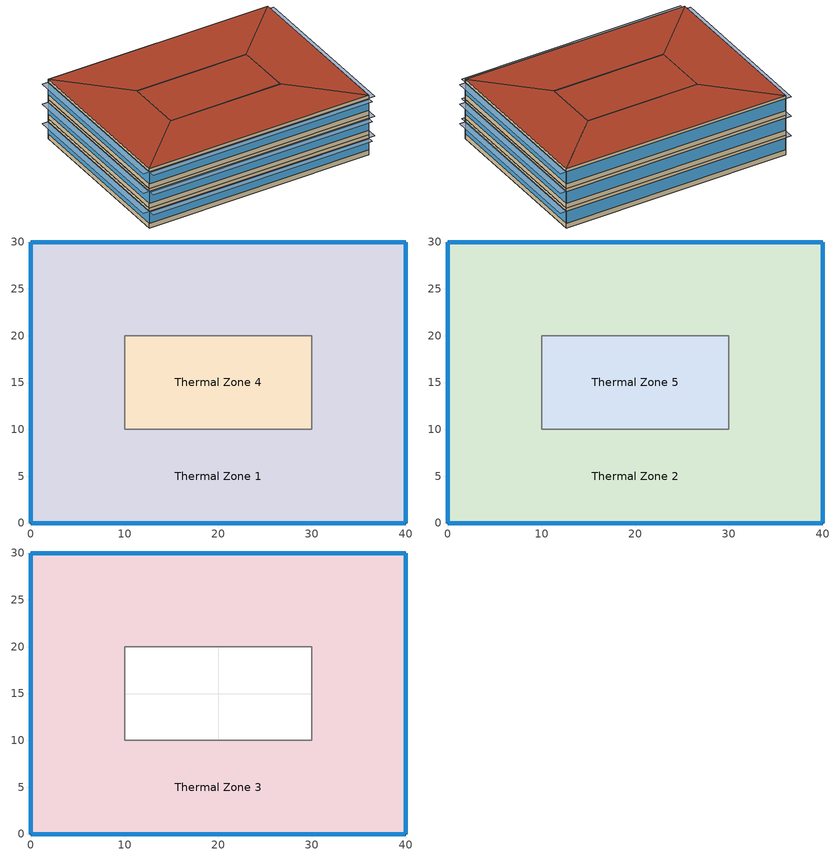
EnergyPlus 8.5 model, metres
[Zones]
Thermal Zone 1
 floor ground (ExtSlabCarpet 4in ClimateZone 1-8): 30,10 40,0 0,0 10,10 z0; 40,30 40,0 30,10 30,20 z0; 40,30 30,20 10,20 0,30 z0; 0,30 10,20 10,10 0,0 z0
 wall outside (MyModified_ExtWall_03): 0,30 0,0 40,0 40,30 0,30 z0:3.66
 wall to Thermal Zone 4 (Interior Wall): 30,20 30,10 10,10 10,20 30,20 z0:3.66
 window (ASHRAE 189.1-2009 ExtWindow ClimateZone 1): 0,29.97 0,0.03 / 40,0.03 40,29.97 / 0.03,0 39.97,0 / 39.97,30 0.03,30 z0.9:3.1
Thermal Zone 4
 floor ground (ExtSlabCarpet 4in ClimateZone 1-8): 30,20 30,10 10,10 10,20 z0
Thermal Zone 2
 floor to Thermal Zone 1 (Interior Floor): 30,10 40,0 0,0 10,10 z3.66; 0,30 10,20 10,10 0,0 z3.66; 40,30 40,0 30,10 30,20 z3.66; 40,30 30,20 10,20 0,30 z3.66
 wall outside (MyModified_ExtWall_03): 0,0 40,0 40,30 0,30 0,0 z3.66:7.32
 wall to Thermal Zone 5 (Interior Wall): 30,10 10,10 10,20 30,20 30,10 z3.66:7.32
 window (ASHRAE 189.1-2009 ExtWindow ClimateZone 1): 0.03,0 39.97,0 / 39.97,30 0.03,30 z4.56:6.75; 0,29.97 0,0.03 / 40,0.03 40,29.97 z4.56:6.76
Thermal Zone 5
 floor to Thermal Zone 4 (Interior Floor): 30,20 30,10 10,10 10,20 z3.66
 wall to Thermal Zone 3 (Interior Wall): 10,20 10,10 30,10 30,20 10,20 z7.32:10.97
 roof outside (ASHRAE 189.1-2009 ExtRoof IEAD ClimateZone 1): 30,10 30,20 10,20 10,10 z10.97
Thermal Zone 3
 floor to Thermal Zone 2 (Interior Floor): 30,10 40,0 0,0 10,10 z7.32; 0,30 10,20 10,10 0,0 z7.32; 40,30 40,0 30,10 30,20 z7.32; 40,30 30,20 10,20 0,30 z7.32
 wall outside (MyModified_ExtWall_03): 0,0 40,0 40,30 0,30 0,0 z7.32:10.97
 window (ASHRAE 189.1-2009 ExtWindow ClimateZone 1): 0.03,0 39.97,0 / 0,29.97 0,0.03 / 40,0.03 40,29.97 / 39.97,30 0.03,30 z8.22:10.41
 roof outside (ASHRAE 189.1-2009 ExtRoof IEAD ClimateZone 1): 40,0 30,10 10,10 0,0 z10.97; 0,0 10,10 10,20 0,30 z10.97; 40,0 40,30 30,20 30,10 z10.97; 30,20 40,30 0,30 10,20 z10.97
shading: 39.97,-1.1 39.97,0 0.03,0 0.03,-1.1 z3.1; 41.1,0.03 41.1,29.97 40,29.97 40,0.03 z3.1; 0,0.03 0,29.97 -1.1,29.97 -1.1,0.03 z3.1; 41.1,0.03 41.1,29.97 40,29.97 40,0.03 z6.76; 39.97,-1.1 39.97,0 0.03,0 0.03,-1.1 z6.75; 0,0.03 0,29.97 -1.1,29.97 -1.1,0.03 z6.76; 41.1,0.03 41.1,29.97 40,29.97 40,0.03 z10.41; 0,0.03 0,29.97 -1.1,29.97 -1.1,0.03 z10.41; 39.97,-1.1 39.97,0 0.03,0 0.03,-1.1 z10.41
[Building]
Building 1
[Site:Location]
Piacenza: Latitude {deg}=44.92; Longitude {deg}=9.73; Time Zone {hr}=1; Elevation {m}=134
[SizingPeriod:DesignDay] Day of Month=21; Dry-Bulb Temperature Range Modifier Type=DefaultMultipliers; Rain Indicator=No; Snow Indicator=No; Daylight Saving Time Indicator=No
Name | Month | Day Type | Maximum Dry-Bulb Temperature {C} | Daily Dry-Bulb Temperature Range {deltaC} | Humidity Condition Type | Wetbulb or DewPoint at Maximum Dry-Bulb {C} | Barometric Pressure {Pa} | Wind Speed {m/s} | Wind Direction {deg} | Solar Model Indicator | ASHRAE Clear Sky Optical Depth for Beam Irradiance (taub) | ASHRAE Clear Sky Optical Depth for Diffuse Irradiance (taud) | Enthalpy at Maximum Dry-Bulb {J/kg} | Sky Clearness
MOSCOW Ann Clg .4% Condns DB=>MWB | 7 | SummerDesignDay | 28.4 | 8.3 | Wetbulb | 20.1 | 99465 | 1.6 | 150 | ASHRAETau | 0.437 | 2.043
MOSCOW Ann Clg .4% Condns DP=>MDB | 7 | SummerDesignDay | 24 | 8.3 | Dewpoint | 19.3 | 99465 | 1.6 | 150 | ASHRAETau | 0.437 | 2.043
MOSCOW Ann Clg .4% Condns Enth=>MDB | 7 | SummerDesignDay | 26.6 | 8.3 | Enthalpy |  | 99465 | 1.6 | 150 | ASHRAETau | 0.437 | 2.043 | 62300
MOSCOW Ann Clg .4% Condns WB=>MDB | 7 | SummerDesignDay | 26.4 | 8.3 | Wetbulb | 21.2 | 99465 | 1.6 | 150 | ASHRAETau | 0.437 | 2.043
MOSCOW Ann Htg 99.6% Condns DB | 2 | WinterDesignDay | -23.1 | 0 | Wetbulb | -23.1 | 99465 | 1.4 | 290 | ASHRAEClearSky |  |  |  | 0
MOSCOW Ann Htg Wind 99.6% Condns WS=>MCDB | 2 | WinterDesignDay | -8.2 | 0 | Wetbulb | -8.2 | 99465 | 8 | 290 | ASHRAEClearSky |  |  |  | 0
MOSCOW Ann Hum_n 99.6% Condns DP=>MCDB | 2 | WinterDesignDay | -22.7 | 0 | Dewpoint | -25.8 | 99465 | 1.4 | 290 | ASHRAEClearSky |  |  |  | 0
Piacenza Ann Clg .4% Condns DB=>MWB | 8 | SummerDesignDay | 33.1 | 11.9 | Wetbulb | 22.7 | 99726 | 2.3 | 90 | ASHRAETau | 0.48 | 1.935
Piacenza Ann Clg .4% Condns DP=>MDB | 8 | SummerDesignDay | 27.4 | 11.9 | Dewpoint | 23 | 99726 | 2.3 | 90 | ASHRAETau | 0.48 | 1.935
Piacenza Ann Clg .4% Condns Enth=>MDB | 8 | SummerDesignDay | 30.3 | 11.9 | Enthalpy |  | 99726 | 2.3 | 90 | ASHRAETau | 0.48 | 1.935 | 74900
Piacenza Ann Clg .4% Condns WB=>MDB | 8 | SummerDesignDay | 30.1 | 11.9 | Wetbulb | 24.6 | 99726 | 2.3 | 90 | ASHRAETau | 0.48 | 1.935
Piacenza Ann Htg 99.6% Condns DB | 1 | WinterDesignDay | -6.1 | 0 | Wetbulb | -6.1 | 99726 | 2 | 250 | ASHRAEClearSky |  |  |  | 0
Piacenza Ann Htg Wind 99.6% Condns WS=>MCDB | 1 | WinterDesignDay | 5.8 | 0 | Wetbulb | 5.8 | 99726 | 8.9 | 250 | ASHRAEClearSky |  |  |  | 0
Piacenza Ann Hum_n 99.6% Condns DP=>MCDB | 1 | WinterDesignDay | 3.5 | 0 | Dewpoint | -11.3 | 99726 | 2 | 250 | ASHRAEClearSky |  |  |  | 0
Shanghai Ann Clg .4% Condns DB=>MWB | 7 | SummerDesignDay | 34.9 | 5.5 | Wetbulb | 27.1 | 101259 | 3.6 | 250 | ASHRAETau | 0.882 | 1.308
Shanghai Ann Clg .4% Condns DP=>MDB | 7 | SummerDesignDay | 30.5 | 5.5 | Dewpoint | 26.8 | 101259 | 3.6 | 250 | ASHRAETau | 0.882 | 1.308
Shanghai Ann Clg .4% Condns Enth=>MDB | 7 | SummerDesignDay | 32.7 | 5.5 | Enthalpy |  | 101259 | 3.6 | 250 | ASHRAETau | 0.882 | 1.308 | 89800
Shanghai Ann Clg .4% Condns WB=>MDB | 7 | SummerDesignDay | 32.5 | 5.5 | Wetbulb | 28 | 101259 | 3.6 | 250 | ASHRAETau | 0.882 | 1.308
Shanghai Ann Htg 99.6% Condns DB | 1 | WinterDesignDay | -1.9 | 0 | Wetbulb | -1.9 | 101259 | 3.1 | 270 | ASHRAEClearSky |  |  |  | 0
Shanghai Ann Htg Wind 99.6% Condns WS=>MCDB | 1 | WinterDesignDay | 4.9 | 0 | Wetbulb | 4.9 | 101259 | 8.1 | 270 | ASHRAEClearSky |  |  |  | 0
Shanghai Ann Hum_n 99.6% Condns DP=>MCDB | 1 | WinterDesignDay | 1.3 | 0 | Dewpoint | -12.4 | 101259 | 3.1 | 270 | ASHRAEClearSky |  |  |  | 0
[Material] Thermal Absorptance=0.9
Name | Roughness | Thickness {m} | Conductivity {W/m-K} | Density {kg/m3} | Specific Heat {J/kg-K} | Solar Absorptance | Visible Absorptance
1/2IN Gypsum | Smooth | 0.0127 | 0.16 | 784.9 | 830 | 0.4 | 0.4
8IN Concrete HW | MediumRough | 0.2033 | 1.7296 | 2243 | 837 | 0.65 | 0.65
F16 Acoustic tile | MediumSmooth | 0.0191 | 0.06 | 368 | 590 | 0.3 | 0.3
G01a 19mm gypsum board | MediumSmooth | 0.019 | 0.16 | 800 | 1090 | 0.4 | 0.4
G05 25mm wood | MediumSmooth | 0.0254 | 0.15 | 608 | 1630 | 0.5 | 0.5
M11 100mm lightweight concrete | MediumRough | 0.1016 | 0.53 | 1280 | 840 | 0.5 | 0.5
MAT-CC05 4 HW CONCRETE | Rough | 0.1016 | 1.311 | 2240 | 836.8 | 0.85 | 0.85
Metal Decking | MediumSmooth | 0.0015 | 45.006 | 7680 | 418.4 | 0.6 | 0.6
Roof Insulation [18] | MediumRough | 0.1693 | 0.049 | 265 | 836.8 | 0.7 | 0.7
Roof Membrane | VeryRough | 0.0095 | 0.16 | 1121.29 | 1460 | 0.7 | 0.7
Wall Insulation [44] | MediumRough | 0.1104 | 0.0432 | 91 | 837 | 0.5 | 0.5
[Material:AirGap]
Name | Thermal Resistance {m2-K/W}
F04 Wall air space resistance | 0.15
F05 Ceiling air space resistance | 0.18
[Material:NoMass]
CP02 CARPET PAD: Roughness=Smooth; Thermal Resistance {m2-K/W}=0.1; Thermal Absorptance=0.9; Solar Absorptance=0.8; Visible Absorptance=0.8
[WindowMaterial:Glazing]
Theoretical Glass [167]: Optical Data Type=SpectralAverage; Thickness {m}=0.003; Solar Transmittance at Normal Incidence=0.2374; Front Side Solar Reflectance at Normal Incidence=0.7126; Back Side Solar Reflectance at Normal Incidence=0; Visible Transmittance at Normal Incidence=0.2512; Front Side Visible Reflectance at Normal Incidence=0.6988; Back Side Visible Reflectance at Normal Incidence=0; Infrared Transmittance at Normal Incidence=0; Front Side Infrared Hemispherical Emissivity=0.985; Back Side Infrared Hemispherical Emissivity=0.985; Conductivity {W/m-K}=2.1073; Dirt Correction Factor for Solar and Visible Transmittance=1; Solar Diffusing=No
[Construction]
ASHRAE 189.1-2009 ExtRoof IEAD ClimateZone 1: Roof Membrane, Roof Insulation [18], Metal Decking
ASHRAE 189.1-2009 ExtWindow ClimateZone 1: Theoretical Glass [167]
ExtSlabCarpet 4in ClimateZone 1-8: MAT-CC05 4 HW CONCRETE, CP02 CARPET PAD
Interior Ceiling: M11 100mm lightweight concrete, F05 Ceiling air space resistance, F16 Acoustic tile
Interior Floor: F16 Acoustic tile, F05 Ceiling air space resistance, M11 100mm lightweight concrete
Interior Wall: G01a 19mm gypsum board, F04 Wall air space resistance, G01a 19mm gypsum board
MyModified_ExtWall_03: G05 25mm wood, F04 Wall air space resistance, G05 25mm wood, 8IN Concrete HW, Wall Insulation [44], Wall Insulation [44], 1/2IN Gypsum
[Zone]
Name | Part of Total Floor Area
Thermal Zone 1; Thermal Zone 2; Thermal Zone 3; Thermal Zone 5 | Yes
Thermal Zone 4
[InternalMass]
Name | Construction | Zone | Surface Area {m2}
Merged Surface 11 - Surface 29; Merged Surface 15 - Surface 5; Merged Surface 17 - Surface 27; Merged Surface 3 - Surface 9 | Interior Wall | Thermal Zone 1 | 51.7263
Merged Surface 33 - Surface 39; Merged Surface 35 - Surface 45; Merged Surface 41 - Surface 59; Merged Surface 47 - Surface 57 | Interior Wall | Thermal Zone 2 | 51.7263
Merged Surface 63 - Surface 69; Merged Surface 65 - Surface 75; Merged Surface 71 - Surface 89; Merged Surface 77 - Surface 87 | Interior Wall | Thermal Zone 3 | 51.7263
Merged Surface 54 - Surface 79 | Interior Ceiling | Thermal Zone 5 | 200
[ZoneControl:Thermostat] Control Object Type 1=ThermostatSetpoint:DualSetpoint
Name | Zone or ZoneList | Control Type Schedule | Control Name 1
Thermal Zone 1 Thermostat | Thermal Zone 1 | Thermal Zone 1 Thermostat Schedule | Thermal Zone 1 Thermostat 1
Thermal Zone 2 Thermostat | Thermal Zone 2 | Thermal Zone 2 Thermostat Schedule | Thermal Zone 2 Thermostat 1
Thermal Zone 3 Thermostat | Thermal Zone 3 | Thermal Zone 3 Thermostat Schedule | Thermal Zone 3 Thermostat 1
Thermal Zone 4 Thermostat | Thermal Zone 4 | Thermal Zone 4 Thermostat Schedule | Thermal Zone 4 Thermostat
Thermal Zone 5 Thermostat | Thermal Zone 5 | Thermal Zone 5 Thermostat Schedule | Thermal Zone 5 Thermostat 1
[ThermostatSetpoint:DualSetpoint] Heating Setpoint Temperature Schedule=Medium Office HtgSetp; Cooling Setpoint Temperature Schedule=Medium Office ClgSetp
Thermal Zone 1 Thermostat 1; Thermal Zone 2 Thermostat 1; Thermal Zone 3 Thermostat 1; Thermal Zone 4 Thermostat; Thermal Zone 5 Thermostat 1
[Sizing:Zone] Zone Cooling Design Supply Air Temperature Input Method=SupplyAirTemperature; Zone Cooling Design Supply Air Temperature {C}=14; Zone Cooling Design Supply Air Temperature Difference {deltaC}=11.11; Zone Heating Design Supply Air Temperature Input Method=SupplyAirTemperature; Zone Heating Design Supply Air Temperature {C}=40; Zone Heating Design Supply Air Temperature Difference {deltaC}=11.11; Zone Cooling Design Supply Air Humidity Ratio {kgWater/kgDryAir}=0.0085; Zone Heating Design Supply Air Humidity Ratio {kgWater/kgDryAir}=0.008; Cooling Design Air Flow Method=DesignDay; Cooling Design Air Flow Rate {m3/s}=0; Cooling Minimum Air Flow per Zone Floor Area {m3/s-m2}=0.000762; Cooling Minimum Air Flow {m3/s}=0; Cooling Minimum Air Flow Fraction=0; Heating Design Air Flow Method=DesignDay; Heating Design Air Flow Rate {m3/s}=0; Heating Maximum Air Flow per Zone Floor Area {m3/s-m2}=0.002032; Heating Maximum Air Flow {m3/s}=0.141576; Heating Maximum Air Flow Fraction=0.3; Account for Dedicated Outdoor Air System=No
Name | Design Specification Outdoor Air Object | Design Specification Zone Air Distribution Object
Thermal Zone 1 | 189.1-2009 - Office - OpenOffice - CZ1-3 Ventilation | Thermal Zone 1 Design Spec Zone Air Dist
Thermal Zone 2 | 189.1-2009 - Office - OpenOffice - CZ1-3 Ventilation | Thermal Zone 2 Design Spec Zone Air Dist
Thermal Zone 3 | 189.1-2009 - Office - OpenOffice - CZ1-3 Ventilation | Thermal Zone 3 Design Spec Zone Air Dist
Thermal Zone 4 | 189.1-2009 - Office - BreakRoom - CZ1-3 Ventilation | Thermal Zone 4 Design Spec Zone Air Dist
Thermal Zone 5 | 189.1-2009 - Office - BreakRoom - CZ1-3 Ventilation | Thermal Zone 5 Design Spec Zone Air Dist
[DesignSpecification:ZoneAirDistribution] Zone Air Distribution Effectiveness in Cooling Mode=1; Zone Air Distribution Effectiveness in Heating Mode=1
Thermal Zone 1 Design Spec Zone Air Dist; Thermal Zone 2 Design Spec Zone Air Dist; Thermal Zone 3 Design Spec Zone Air Dist; Thermal Zone 4 Design Spec Zone Air Dist; Thermal Zone 5 Design Spec Zone Air Dist
[DesignSpecification:OutdoorAir] Outdoor Air Method=Sum; Outdoor Air Flow per Zone Floor Area {m3/s-m2}=0; Outdoor Air Flow per Zone {m3/s}=0; Outdoor Air Flow Air Changes per Hour {1/hr}=0
Name | Outdoor Air Flow per Person {m3/s-person}
189.1-2009 - Office - OpenOffice - CZ1-3 Ventilation | 0.00943895
189.1-2009 - Office - BreakRoom - CZ1-3 Ventilation | 0.00707921
[ZoneVentilation:DesignFlowRate] Design Flow Rate Calculation Method=Flow/Person
Name | Zone or ZoneList | Schedule | Flow Rate per Person {m3/s-person}
Thermal Zone 1 Ventilation per Person | Thermal Zone 1 | Office Work Occ | 0.00943895
Thermal Zone 2 Ventilation per Person | Thermal Zone 2 | Office Work Occ | 0.00943895
Thermal Zone 3 Ventilation per Person | Thermal Zone 3 | Office Work Occ | 0.00943895
Thermal Zone 4 Ventilation per Person | Thermal Zone 4 | Office Misc Occ | 0.00707921
Thermal Zone 5 Ventilation per Person | Thermal Zone 5 | Office Misc Occ | 0.00707921
[Zone equipment]
Thermal Zone 1: Thermal Zone 1 Ideal Loads Air System
Thermal Zone 2: Thermal Zone 2 Ideal Loads Air System
Thermal Zone 3: Thermal Zone 3 Ideal Loads Air System
Thermal Zone 4: Thermal Zone 4 Ideal Loads Air System
Thermal Zone 5: Thermal Zone 5 Ideal Loads Air System
[ZoneHVAC:IdealLoadsAirSystem] Maximum Heating Supply Air Temperature {C}=50; Minimum Cooling Supply Air Temperature {C}=13; Maximum Heating Supply Air Humidity Ratio {kgWater/kgDryAir}=0.0156; Minimum Cooling Supply Air Humidity Ratio {kgWater/kgDryAir}=0.0077; Heating Limit=NoLimit; Cooling Limit=NoLimit; Dehumidification Control Type=ConstantSensibleHeatRatio; Cooling Sensible Heat Ratio=0.7; Humidification Control Type=None; Demand Controlled Ventilation Type=None; Outdoor Air Economizer Type=NoEconomizer; Heat Recovery Type=None; Sensible Heat Recovery Effectiveness=0.7; Latent Heat Recovery Effectiveness=0.65
Thermal Zone 1 Ideal Loads Air System; Thermal Zone 2 Ideal Loads Air System; Thermal Zone 3 Ideal Loads Air System; Thermal Zone 4 Ideal Loads Air System; Thermal Zone 5 Ideal Loads Air System
[Schedule:Compact]
Thermal Zone 1 Thermostat Schedule; Thermal Zone 2 Thermostat Schedule; Thermal Zone 3 Thermostat Schedule; Thermal Zone 4 Thermostat Schedule; Thermal Zone 5 Thermostat Schedule: Through: 12/31, For: AllDays, Until: 24:00, 4
[Schedule:Day:Interval]
Medium Office HtgSetp Rule 1 Day Schedule; Medium Office HtgSetp Summer Design Day: No, 24:00, 15.6
Medium Office HtgSetp Default Schedule: No, 06:00, 15.6, 22:00, 21, 24:00, 15.6
Medium Office HtgSetp Rule 2 Day Schedule: No, 06:00, 15.6, 18:00, 21, 24:00, 15.6
Medium Office HtgSetp Winter Design Day: No, 24:00, 21
Medium Office ClgSetp Rule 1 Day Schedule; Medium Office ClgSetp Winter Design Day: No, 24:00, 26.7
Medium Office ClgSetp Default Schedule; Medium Office ClgSetp Summer Design Day: No, 06:00, 26.7, 22:00, 24, 24:00, 26.7
Medium Office ClgSetp Rule 2 Day Schedule: No, 06:00, 26.7, 18:00, 24, 24:00, 26.7
Office Bldg Occ Default Schedule: No, 06:00, 0, 07:00, 0.1, 08:00, 0.2, 12:00, 0.85, 13:00, 0.5, 17:00, 0.85, 18:00, 0.7, 20:00, 0.4, 22:00, 0.1, 24:00, 0.05
Office Bldg Occ Default Schedule 1: No, 06:00, 0, 07:00, 0.1, 08:00, 0.2, 20:00, 0.4, 22:00, 0.1, 24:00, 0.05
Office Bldg Occ Rule 1 Day Schedule; Office Bldg Occ Rule 1 Day Schedule 1; Office Bldg Occ Winter Design Day; Office Bldg Occ Winter Design Day 1: No, 24:00, 0
Office Bldg Occ Rule 2 Day Schedule: No, 06:00, 0, 08:00, 0.1, 14:00, 0.4, 17:00, 0.1, 24:00, 0
Office Bldg Occ Rule 2 Day Schedule 1: No, 06:00, 0, 08:00, 0.1, 14:00, 0.25, 17:00, 0.1, 24:00, 0
Office Bldg Occ Summer Design Day; Office Bldg Occ Summer Design Day 1: No, 06:00, 0, 22:00, 1, 24:00, 0.05
[Schedule:Week:Daily]
Schedule:Week:Daily {d7c711bb-d269-455f-affa-200d3e989adf}: Medium Office HtgSetp Rule 1 Day Schedule, Medium Office HtgSetp Default Schedule, Medium Office HtgSetp Default Schedule, Medium Office HtgSetp Default Schedule, Medium Office HtgSetp Default Schedule, Medium Office HtgSetp Default Schedule, Medium Office HtgSetp Rule 2 Day Schedule, Medium Office HtgSetp Default Schedule, Medium Office HtgSetp Summer Design Day, Medium Office HtgSetp Winter Design Day, Medium Office HtgSetp Default Schedule, Medium Office HtgSetp Default Schedule
Schedule:Week:Daily {5b4d621c-a78a-4e21-b1a9-26ed1cc7d7f7}: Medium Office ClgSetp Rule 1 Day Schedule, Medium Office ClgSetp Default Schedule, Medium Office ClgSetp Default Schedule, Medium Office ClgSetp Default Schedule, Medium Office ClgSetp Default Schedule, Medium Office ClgSetp Default Schedule, Medium Office ClgSetp Rule 2 Day Schedule, Medium Office ClgSetp Default Schedule, Medium Office ClgSetp Summer Design Day, Medium Office ClgSetp Winter Design Day, Medium Office ClgSetp Default Schedule, Medium Office ClgSetp Default Schedule
Schedule:Week:Daily {d3dbf860-305e-4521-986c-65d09cc94180}: Office Bldg Occ Rule 1 Day Schedule 1, Office Bldg Occ Default Schedule 1, Office Bldg Occ Default Schedule 1, Office Bldg Occ Default Schedule 1, Office Bldg Occ Default Schedule 1, Office Bldg Occ Default Schedule 1, Office Bldg Occ Rule 2 Day Schedule 1, Office Bldg Occ Default Schedule 1, Office Bldg Occ Summer Design Day 1, Office Bldg Occ Winter Design Day 1, Office Bldg Occ Default Schedule 1, Office Bldg Occ Default Schedule 1
Schedule:Week:Daily {708444e1-219c-4192-8514-17ad492c6801}: Office Bldg Occ Rule 1 Day Schedule, Office Bldg Occ Default Schedule, Office Bldg Occ Default Schedule, Office Bldg Occ Default Schedule, Office Bldg Occ Default Schedule, Office Bldg Occ Default Schedule, Office Bldg Occ Rule 2 Day Schedule, Office Bldg Occ Default Schedule, Office Bldg Occ Summer Design Day, Office Bldg Occ Winter Design Day, Office Bldg Occ Default Schedule, Office Bldg Occ Default Schedule
[Schedule:Year]
Medium Office HtgSetp: Schedule:Week:Daily {d7c711bb-d269-455f-affa-200d3e989adf}, 1, 1, 12, 31
Medium Office ClgSetp: Schedule:Week:Daily {5b4d621c-a78a-4e21-b1a9-26ed1cc7d7f7}, 1, 1, 12, 31
Office Misc Occ: Schedule:Week:Daily {d3dbf860-305e-4521-986c-65d09cc94180}, 1, 1, 12, 31
Office Work Occ: Schedule:Week:Daily {708444e1-219c-4192-8514-17ad492c6801}, 1, 1, 12, 31
